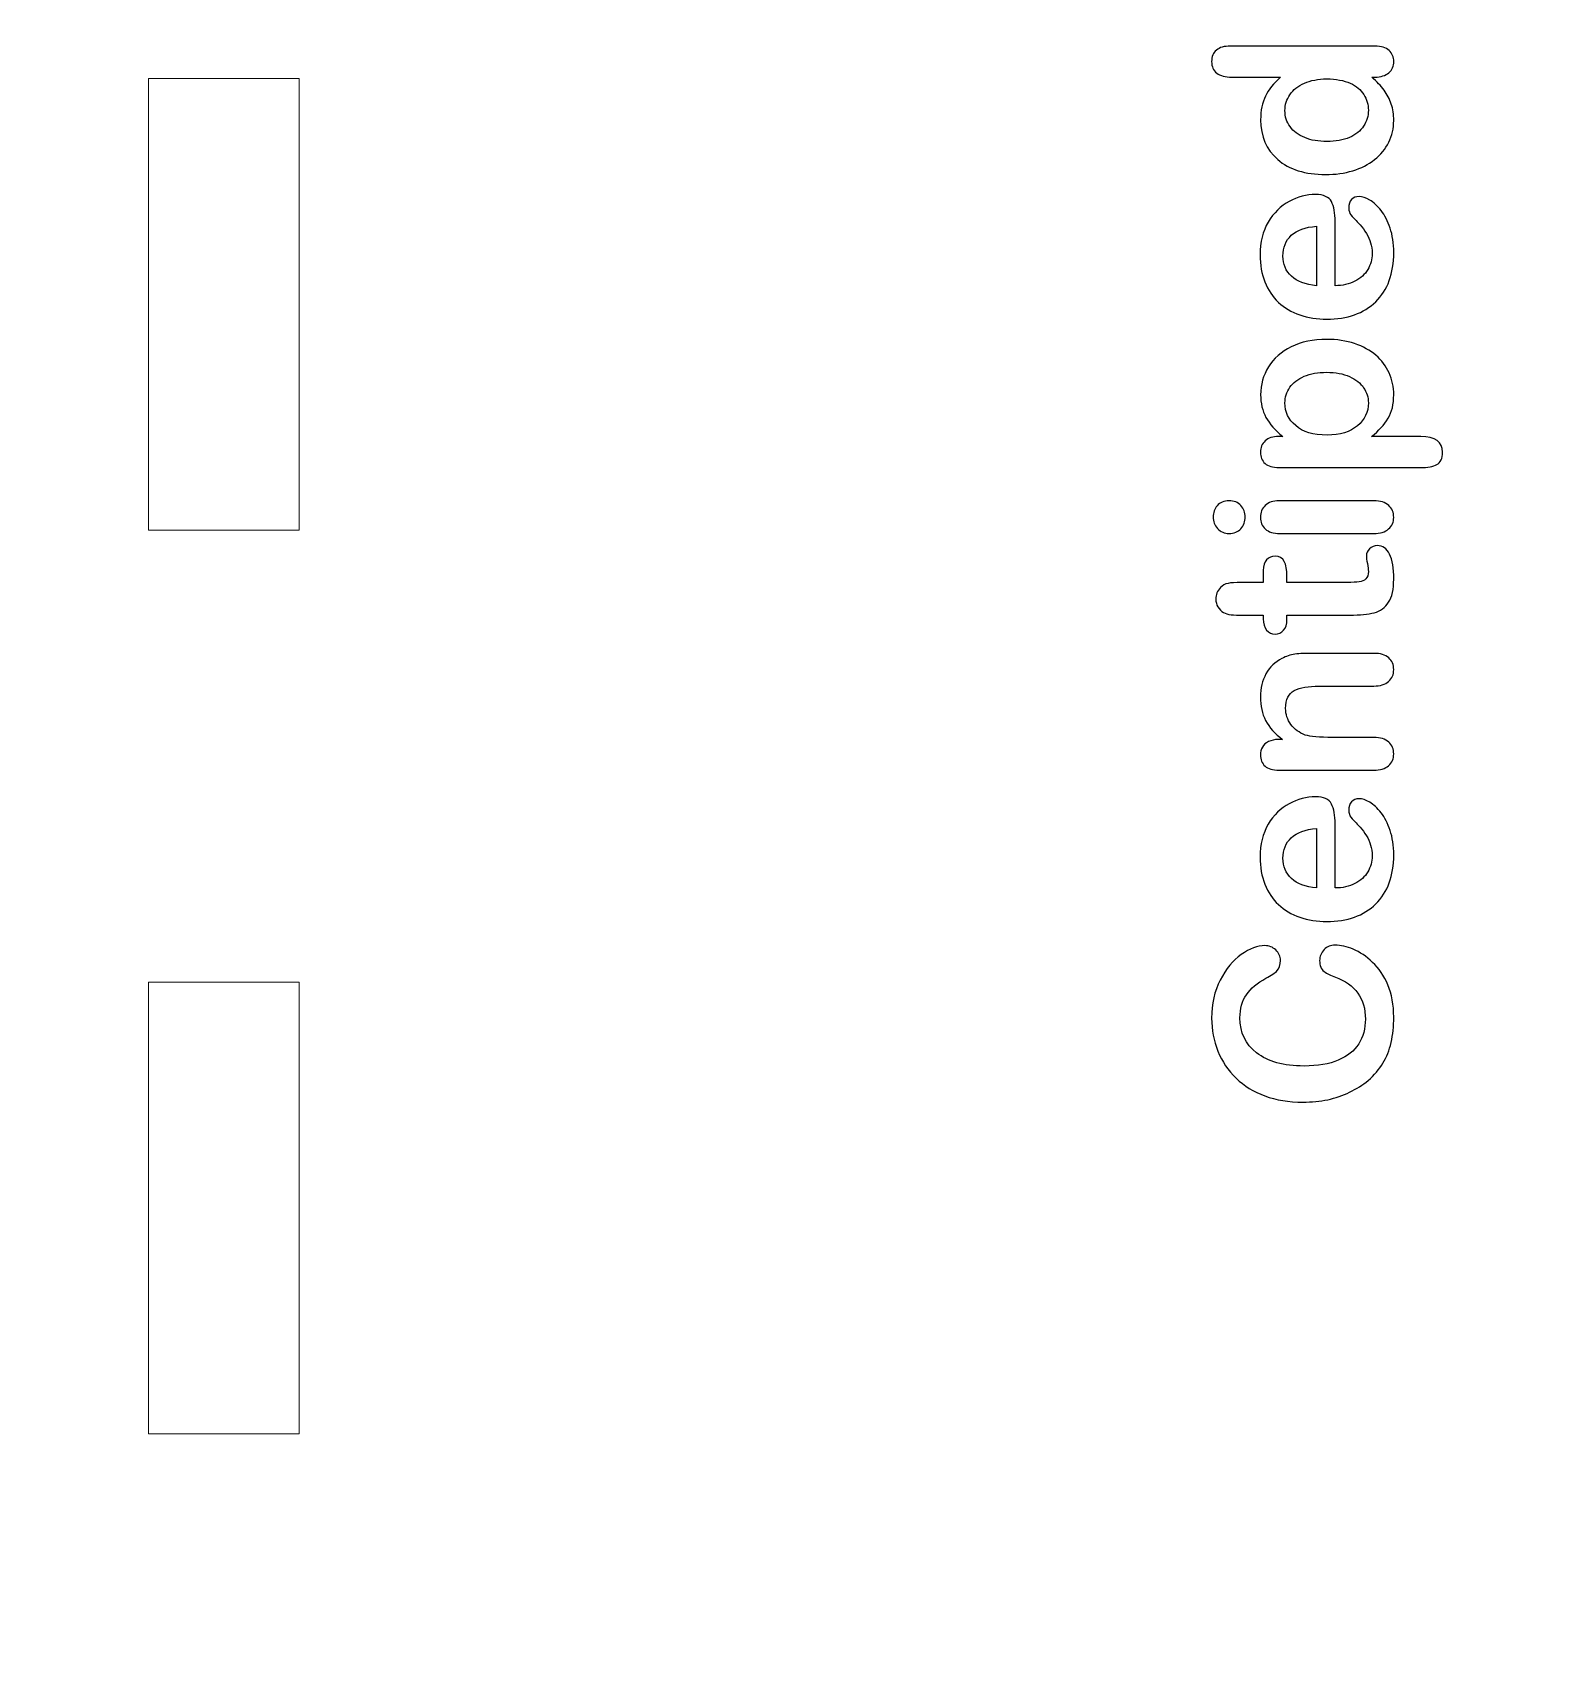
# Model space of a CAD drawing. Header units: inches. Extents: x -9.7 to 11.8, y -8.7 to 8.7.
# Drawn here: x -3.312 to -2.062, y 2.657 to 3.996 of the extents above; entities that cross this region are included whole.
import ezdxf

# ---------------------------------------------------------------- set-up
doc = ezdxf.new("R2010")
doc.units = ezdxf.units.IN
doc.header["$MEASUREMENT"] = 0
doc.layers.add('Base', color=7, linetype='Continuous')
doc.layers.add('Layer 1', color=7, linetype='Continuous')

msp = doc.modelspace()

# ---------------------------------------------------------------- linework, layer by layer
at = {"layer": 'Base', "color": 240, "lineweight": 9}
for points, knots in [([(0.4377, -0.6189), (0.4377, -0.6189), (0.4377, -3.1396), (0.4377, -3.1396), (0.4377, -3.1396), (0.4377, -3.1396), (-0.0273, -3.1396), (-0.0273, -3.1396), (-0.0273, -3.1396), (-0.0273, -3.1396), (-0.0273, -3.2646), (-0.0273, -3.2646), (-0.0273, -3.2646), (-0.0273, -3.2646), (-0.3973, -3.2646), (-0.3973, -3.2646), (-0.3973, -3.2646), (-0.3973, -3.2646), (-0.3973, -3.1396), (-0.3973, -3.1396), (-0.3973, -3.1396), (-0.3973, -3.1396), (-0.7673, -3.1396), (-0.7673, -3.1396), (-0.7673, -3.1396), (-0.7673, -3.1396), (-0.7673, -3.2646), (-0.7673, -3.2646), (-0.7673, -3.2646), (-0.7673, -3.2646), (-1.1373, -3.2646), (-1.1373, -3.2646), (-1.1373, -3.2646), (-1.1373, -3.2646), (-1.1373, -3.1396), (-1.1373, -3.1396), (-1.1373, -3.1396), (-1.1373, -3.1396), (-1.5073, -3.1396), (-1.5073, -3.1396), (-1.5073, -3.1396), (-1.5073, -3.1396), (-1.5073, -3.2646), (-1.5073, -3.2646), (-1.5073, -3.2646), (-1.5073, -3.2646), (-1.8773, -3.2646), (-1.8773, -3.2646), (-1.8773, -3.2646), (-1.8773, -3.2646), (-1.8773, -3.1396), (-1.8773, -3.1396), (-1.8773, -3.1396), (-1.8773, -3.1396), (-2.2473, -3.1396), (-2.2473, -3.1396), (-2.2473, -3.1396), (-2.2473, -3.1396), (-2.2473, -3.2646), (-2.2473, -3.2646), (-2.2473, -3.2646), (-2.2473, -3.2646), (-2.6173, -3.2646), (-2.6173, -3.2646), (-2.6173, -3.2646), (-2.6173, -3.2646), (-2.6173, -3.1396), (-2.6173, -3.1396), (-2.6173, -3.1396), (-2.6173, -3.1396), (-2.9873, -3.1396), (-2.9873, -3.1396), (-2.9873, -3.1396), (-2.9873, -3.1396), (-2.9873, -3.2646), (-2.9873, -3.2646), (-2.9873, -3.2646), (-2.9873, -3.2646), (-3.3573, -3.2646), (-3.3573, -3.2646), (-3.3573, -3.2646), (-3.3573, -3.2646), (-3.3573, -3.1396), (-3.3573, -3.1396), (-3.3573, -3.1396), (-3.3573, -3.1396), (-3.7273, -3.1396), (-3.7273, -3.1396), (-3.7273, -3.1396), (-3.7273, -3.1396), (-3.7273, -3.2646), (-3.7273, -3.2646), (-3.7273, -3.2646), (-3.7273, -3.2646), (-4.0973, -3.2646), (-4.0973, -3.2646), (-4.0973, -3.2646), (-4.0973, -3.2646), (-4.0973, -3.1396), (-4.0973, -3.1396), (-4.0973, -3.1396), (-4.0973, -3.1396), (-4.4373, -3.1396), (-4.4373, -3.1396), (-4.4373, -3.1396), (-4.4373, -3.1396), (-4.4373, -2.7016), (-4.4373, -2.7016), (-4.4373, -2.7016), (-4.4373, -2.7016), (-4.5623, -2.7016), (-4.5623, -2.7016), (-4.5623, -2.7016), (-4.5623, -2.7016), (-4.5623, -2.3316), (-4.5623, -2.3316), (-4.5623, -2.3316), (-4.5623, -2.3316), (-4.4373, -2.3316), (-4.4373, -2.3316), (-4.4373, -2.3316), (-4.4373, -2.3316), (-4.4373, -1.9616), (-4.4373, -1.9616), (-4.4373, -1.9616), (-4.4373, -1.9616), (-4.5623, -1.9616), (-4.5623, -1.9616), (-4.5623, -1.9616), (-4.5623, -1.9616), (-4.5623, -1.5916), (-4.5623, -1.5916), (-4.5623, -1.5916), (-4.5623, -1.5916), (-4.4373, -1.5916), (-4.4373, -1.5916), (-4.4373, -1.5916), (-4.4373, -1.5916), (-4.4373, -1.2216), (-4.4373, -1.2216), (-4.4373, -1.2216), (-4.4373, -1.2216), (-4.5623, -1.2216), (-4.5623, -1.2216), (-4.5623, -1.2216), (-4.5623, -1.2216), (-4.5623, -0.8516), (-4.5623, -0.8516), (-4.5623, -0.8516), (-4.5623, -0.8516), (-4.4373, -0.8516), (-4.4373, -0.8516), (-4.4373, -0.8516), (-4.4373, -0.8516), (-4.4373, -0.4816), (-4.4373, -0.4816), (-4.4373, -0.4816), (-4.4373, -0.4816), (-4.5623, -0.4816), (-4.5623, -0.4816), (-4.5623, -0.4816), (-4.5623, -0.4816), (-4.5623, -0.1116), (-4.5623, -0.1116), (-4.5623, -0.1116), (-4.5623, -0.1116), (-4.4373, -0.1116), (-4.4373, -0.1116), (-4.4373, -0.1116), (-4.4373, -0.1116), (-4.4373, 0.2584), (-4.4373, 0.2584), (-4.4373, 0.2584), (-4.4373, 0.2584), (-4.5623, 0.2584), (-4.5623, 0.2584), (-4.5623, 0.2584), (-4.5623, 0.2584), (-4.5623, 0.6284), (-4.5623, 0.6284), (-4.5623, 0.6284), (-4.5623, 0.6284), (-4.4373, 0.6284), (-4.4373, 0.6284), (-4.4373, 0.6284), (-4.4373, 0.6284), (-4.4373, 0.9984), (-4.4373, 0.9984), (-4.4373, 0.9984), (-4.4373, 0.9984), (-4.5623, 0.9984), (-4.5623, 0.9984), (-4.5623, 0.9984), (-4.5623, 0.9984), (-4.5623, 1.3684), (-4.5623, 1.3684), (-4.5623, 1.3684), (-4.5623, 1.3684), (-4.4373, 1.3684), (-4.4373, 1.3684), (-4.4373, 1.3684), (-4.4373, 1.3684), (-4.4373, 1.7384), (-4.4373, 1.7384), (-4.4373, 1.7384), (-4.4373, 1.7384), (-4.5623, 1.7384), (-4.5623, 1.7384), (-4.5623, 1.7384), (-4.5623, 1.7384), (-4.5623, 2.1084), (-4.5623, 2.1084), (-4.5623, 2.1084), (-4.5623, 2.1084), (-4.4373, 2.1084), (-4.4373, 2.1084), (-4.4373, 2.1084), (-4.4373, 2.1084), (-4.4373, 2.4784), (-4.4373, 2.4784), (-4.4373, 2.4784), (-4.4373, 2.4784), (-4.5623, 2.4784), (-4.5623, 2.4784), (-4.5623, 2.4784), (-4.5623, 2.4784), (-4.5623, 2.8484), (-4.5623, 2.8484), (-4.5623, 2.8484), (-4.5623, 2.8484), (-4.4373, 2.8484), (-4.4373, 2.8484), (-4.4373, 2.8484), (-4.4373, 2.8484), (-4.4373, 3.2184), (-4.4373, 3.2184), (-4.4373, 3.2184), (-4.4373, 3.2184), (-4.5623, 3.2184), (-4.5623, 3.2184), (-4.5623, 3.2184), (-4.5623, 3.2184), (-4.5623, 3.5884), (-4.5623, 3.5884), (-4.5623, 3.5884), (-4.5623, 3.5884), (-4.4373, 3.5884), (-4.4373, 3.5884), (-4.4373, 3.5884), (-4.4373, 3.5884), (-4.4373, 3.9584), (-4.4373, 3.9584), (-4.4373, 3.9584), (-4.4373, 3.9584), (-4.5623, 3.9584), (-4.5623, 3.9584), (-4.5623, 3.9584), (-4.5623, 3.9584), (-4.5623, 4.3284), (-4.5623, 4.3284), (-4.5623, 4.3284), (-4.5623, 4.3284), (-4.4373, 4.3284), (-4.4373, 4.3284), (-4.4373, 4.3284), (-4.4373, 4.3284), (-4.4373, 4.6984), (-4.4373, 4.6984), (-4.4373, 4.6984), (-4.4373, 4.6984), (-4.5623, 4.6984), (-4.5623, 4.6984), (-4.5623, 4.6984), (-4.5623, 4.6984), (-4.5623, 5.0684), (-4.5623, 5.0684), (-4.5623, 5.0684), (-4.5623, 5.0684), (-4.4373, 5.0684), (-4.4373, 5.0684), (-4.4373, 5.0684), (-4.4373, 5.0684), (-4.4373, 5.4384), (-4.4373, 5.4384), (-4.4373, 5.4384), (-4.4373, 5.4384), (-4.5623, 5.4384), (-4.5623, 5.4384), (-4.5623, 5.4384), (-4.5623, 5.4384), (-4.5623, 5.8084), (-4.5623, 5.8084), (-4.5623, 5.8084), (-4.5623, 5.8084), (-4.4373, 5.8084), (-4.4373, 5.8084), (-4.4373, 5.8084), (-4.4373, 5.8084), (-4.4373, 6.1784), (-4.4373, 6.1784), (-4.4373, 6.1784), (-4.4373, 6.1784), (-4.5623, 6.1784), (-4.5623, 6.1784), (-4.5623, 6.1784), (-4.5623, 6.1784), (-4.5623, 6.5484), (-4.5623, 6.5484), (-4.5623, 6.5484), (-4.5623, 6.5484), (-4.4373, 6.5484), (-4.4373, 6.5484), (-4.4373, 6.5484), (-4.4373, 6.5484), (-4.4373, 6.9854), (-4.4373, 6.9854), (-4.4373, 6.9854), (-4.4373, 6.9854), (-4.0973, 6.9854), (-4.0973, 6.9854), (-4.0973, 6.9854), (-4.0973, 6.9854), (-4.0973, 7.1104), (-4.0973, 7.1104), (-4.0973, 7.1104), (-4.0973, 7.1104), (-3.7273, 7.1104), (-3.7273, 7.1104), (-3.7273, 7.1104), (-3.7273, 7.1104), (-3.7273, 6.9854), (-3.7273, 6.9854), (-3.7273, 6.9854), (-3.7273, 6.9854), (-3.3573, 6.9854), (-3.3573, 6.9854), (-3.3573, 6.9854), (-3.3573, 6.9854), (-3.3573, 7.1104), (-3.3573, 7.1104), (-3.3573, 7.1104), (-3.3573, 7.1104), (-2.9873, 7.1104), (-2.9873, 7.1104), (-2.9873, 7.1104), (-2.9873, 7.1104), (-2.9873, 6.9854), (-2.9873, 6.9854), (-2.9873, 6.9854), (-2.9873, 6.9854), (-2.6173, 6.9854), (-2.6173, 6.9854), (-2.6173, 6.9854), (-2.6173, 6.9854), (-2.6173, 7.1104), (-2.6173, 7.1104), (-2.6173, 7.1104), (-2.6173, 7.1104), (-2.2473, 7.1104), (-2.2473, 7.1104), (-2.2473, 7.1104), (-2.2473, 7.1104), (-2.2473, 6.9854), (-2.2473, 6.9854), (-2.2473, 6.9854), (-2.2473, 6.9854), (-1.8773, 6.9854), (-1.8773, 6.9854), (-1.8773, 6.9854), (-1.8773, 6.9854), (-1.8773, 7.1104), (-1.8773, 7.1104), (-1.8773, 7.1104), (-1.8773, 7.1104), (-1.5073, 7.1104), (-1.5073, 7.1104), (-1.5073, 7.1104), (-1.5073, 7.1104), (-1.5073, 6.9854), (-1.5073, 6.9854), (-1.5073, 6.9854), (-1.5073, 6.9854), (-1.1373, 6.9854), (-1.1373, 6.9854), (-1.1373, 6.9854), (-1.1373, 6.9854), (-1.1373, 7.1104), (-1.1373, 7.1104), (-1.1373, 7.1104), (-1.1373, 7.1104), (-0.7673, 7.1104), (-0.7673, 7.1104), (-0.7673, 7.1104), (-0.7673, 7.1104), (-0.7673, 6.9854), (-0.7673, 6.9854), (-0.7673, 6.9854), (-0.7673, 6.9854), (-0.3973, 6.9854), (-0.3973, 6.9854), (-0.3973, 6.9854), (-0.3973, 6.9854), (-0.3973, 7.1104), (-0.3973, 7.1104), (-0.3973, 7.1104), (-0.3973, 7.1104), (-0.0273, 7.1104), (-0.0273, 7.1104), (-0.0273, 7.1104), (-0.0273, 7.1104), (-0.0273, 6.9854), (-0.0273, 6.9854), (-0.0273, 6.9854), (-0.0273, 6.9854), (0.4377, 6.9854), (0.4377, 6.9854), (0.4377, 6.9854), (0.4377, 6.8283), (0.4377, 6.6712), (0.4377, 6.5141)], [0, 0, 0, 0, 0.009434, 0.009434, 0.009434, 0.009434, 0.018868, 0.018868, 0.018868, 0.018868, 0.028302, 0.028302, 0.028302, 0.028302, 0.037736, 0.037736, 0.037736, 0.037736, 0.04717, 0.04717, 0.04717, 0.04717, 0.056604, 0.056604, 0.056604, 0.056604, 0.066038, 0.066038, 0.066038, 0.066038, 0.075472, 0.075472, 0.075472, 0.075472, 0.084906, 0.084906, 0.084906, 0.084906, 0.09434, 0.09434, 0.09434, 0.09434, 0.103774, 0.103774, 0.103774, 0.103774, 0.113208, 0.113208, 0.113208, 0.113208, 0.122642, 0.122642, 0.122642, 0.122642, 0.132075, 0.132075, 0.132075, 0.132075, 0.141509, 0.141509, 0.141509, 0.141509, 0.150943, 0.150943, 0.150943, 0.150943, 0.160377, 0.160377, 0.160377, 0.160377, 0.169811, 0.169811, 0.169811, 0.169811, 0.179245, 0.179245, 0.179245, 0.179245, 0.188679, 0.188679, 0.188679, 0.188679, 0.198113, 0.198113, 0.198113, 0.198113, 0.207547, 0.207547, 0.207547, 0.207547, 0.216981, 0.216981, 0.216981, 0.216981, 0.226415, 0.226415, 0.226415, 0.226415, 0.235849, 0.235849, 0.235849, 0.235849, 0.245283, 0.245283, 0.245283, 0.245283, 0.254717, 0.254717, 0.254717, 0.254717, 0.264151, 0.264151, 0.264151, 0.264151, 0.273585, 0.273585, 0.273585, 0.273585, 0.283019, 0.283019, 0.283019, 0.283019, 0.292453, 0.292453, 0.292453, 0.292453, 0.301887, 0.301887, 0.301887, 0.301887, 0.311321, 0.311321, 0.311321, 0.311321, 0.320755, 0.320755, 0.320755, 0.320755, 0.330189, 0.330189, 0.330189, 0.330189, 0.339623, 0.339623, 0.339623, 0.339623, 0.349057, 0.349057, 0.349057, 0.349057, 0.358491, 0.358491, 0.358491, 0.358491, 0.367925, 0.367925, 0.367925, 0.367925, 0.377358, 0.377358, 0.377358, 0.377358, 0.386792, 0.386792, 0.386792, 0.386792, 0.396226, 0.396226, 0.396226, 0.396226, 0.40566, 0.40566, 0.40566, 0.40566, 0.415094, 0.415094, 0.415094, 0.415094, 0.424528, 0.424528, 0.424528, 0.424528, 0.433962, 0.433962, 0.433962, 0.433962, 0.443396, 0.443396, 0.443396, 0.443396, 0.45283, 0.45283, 0.45283, 0.45283, 0.462264, 0.462264, 0.462264, 0.462264, 0.471698, 0.471698, 0.471698, 0.471698, 0.481132, 0.481132, 0.481132, 0.481132, 0.490566, 0.490566, 0.490566, 0.490566, 0.5, 0.5, 0.5, 0.5, 0.509434, 0.509434, 0.509434, 0.509434, 0.518868, 0.518868, 0.518868, 0.518868, 0.528302, 0.528302, 0.528302, 0.528302, 0.537736, 0.537736, 0.537736, 0.537736, 0.54717, 0.54717, 0.54717, 0.54717, 0.556604, 0.556604, 0.556604, 0.556604, 0.566038, 0.566038, 0.566038, 0.566038, 0.575472, 0.575472, 0.575472, 0.575472, 0.584906, 0.584906, 0.584906, 0.584906, 0.59434, 0.59434, 0.59434, 0.59434, 0.603774, 0.603774, 0.603774, 0.603774, 0.613208, 0.613208, 0.613208, 0.613208, 0.622642, 0.622642, 0.622642, 0.622642, 0.632075, 0.632075, 0.632075, 0.632075, 0.641509, 0.641509, 0.641509, 0.641509, 0.650943, 0.650943, 0.650943, 0.650943, 0.660377, 0.660377, 0.660377, 0.660377, 0.669811, 0.669811, 0.669811, 0.669811, 0.679245, 0.679245, 0.679245, 0.679245, 0.688679, 0.688679, 0.688679, 0.688679, 0.698113, 0.698113, 0.698113, 0.698113, 0.707547, 0.707547, 0.707547, 0.707547, 0.716981, 0.716981, 0.716981, 0.716981, 0.726415, 0.726415, 0.726415, 0.726415, 0.735849, 0.735849, 0.735849, 0.735849, 0.745283, 0.745283, 0.745283, 0.745283, 0.754717, 0.754717, 0.754717, 0.754717, 0.764151, 0.764151, 0.764151, 0.764151, 0.773585, 0.773585, 0.773585, 0.773585, 0.783019, 0.783019, 0.783019, 0.783019, 0.792453, 0.792453, 0.792453, 0.792453, 0.801887, 0.801887, 0.801887, 0.801887, 0.811321, 0.811321, 0.811321, 0.811321, 0.820755, 0.820755, 0.820755, 0.820755, 0.830189, 0.830189, 0.830189, 0.830189, 0.839623, 0.839623, 0.839623, 0.839623, 0.849057, 0.849057, 0.849057, 0.849057, 0.858491, 0.858491, 0.858491, 0.858491, 0.867925, 0.867925, 0.867925, 0.867925, 0.877358, 0.877358, 0.877358, 0.877358, 0.886792, 0.886792, 0.886792, 0.886792, 0.896226, 0.896226, 0.896226, 0.896226, 0.90566, 0.90566, 0.90566, 0.90566, 0.915094, 0.915094, 0.915094, 0.915094, 0.924528, 0.924528, 0.924528, 0.924528, 0.933962, 0.933962, 0.933962, 0.933962, 0.943396, 0.943396, 0.943396, 0.943396, 0.95283, 0.95283, 0.95283, 0.95283, 0.962264, 0.962264, 0.962264, 0.962264, 0.971698, 0.971698, 0.971698, 0.971698, 0.981132, 0.981132, 0.981132, 0.981132, 1, 1, 1, 1]), ([(-3.2176, 3.9584), (-3.2176, 3.9584), (-3.0941, 3.9584), (-3.0941, 3.9584), (-3.0941, 3.9584), (-3.0941, 3.9584), (-3.0941, 3.5884), (-3.0941, 3.5884), (-3.0941, 3.5884), (-3.0941, 3.5884), (-3.2175, 3.5884), (-3.2175, 3.5884), (-3.2175, 3.5884), (-3.2175, 3.5884), (-3.2176, 3.9584), (-3.2176, 3.9584)], [0, 0, 0, 0, 0.2, 0.2, 0.2, 0.2, 0.4, 0.4, 0.4, 0.4, 0.6, 0.6, 0.6, 0.6, 1, 1, 1, 1]), ([(-3.2175, 3.2184), (-3.2175, 3.2184), (-3.0941, 3.2184), (-3.0941, 3.2184), (-3.0941, 3.2184), (-3.0941, 3.2184), (-3.0941, 2.8484), (-3.0941, 2.8484), (-3.0941, 2.8484), (-3.0941, 2.8484), (-3.2174, 2.8484), (-3.2174, 2.8484), (-3.2174, 2.8484), (-3.2174, 2.8484), (-3.2175, 3.2184), (-3.2175, 3.2184)], [0, 0, 0, 0, 0.2, 0.2, 0.2, 0.2, 0.4, 0.4, 0.4, 0.4, 0.6, 0.6, 0.6, 0.6, 1, 1, 1, 1])]:
    msp.add_open_spline(points, degree=3, knots=knots, dxfattribs=at)
at = {"layer": 'Layer 1', "color": 250}
for points, knots in [([(-2.2133, 3.9596), (-2.2133, 3.9596), (-2.2159, 3.9596), (-2.2159, 3.9596), (-2.2159, 3.9596), (-2.2118, 3.956), (-2.2084, 3.9524), (-2.2058, 3.9489), (-2.2058, 3.9489), (-2.2032, 3.9454), (-2.2013, 3.9416), (-2.1999, 3.9375), (-2.1999, 3.9375), (-2.1986, 3.9334), (-2.1979, 3.9289), (-2.1979, 3.9241), (-2.1979, 3.9241), (-2.1979, 3.9177), (-2.1993, 3.9117), (-2.202, 3.9062), (-2.202, 3.9062), (-2.2047, 3.9008), (-2.2086, 3.896), (-2.2137, 3.892), (-2.2137, 3.892), (-2.2187, 3.888), (-2.2246, 3.885), (-2.2315, 3.8829), (-2.2315, 3.8829), (-2.2383, 3.8808), (-2.2457, 3.8798), (-2.2536, 3.8798), (-2.2536, 3.8798), (-2.2704, 3.8798), (-2.2835, 3.8839), (-2.2929, 3.8921), (-2.2929, 3.8921), (-2.3022, 3.9003), (-2.3069, 3.9111), (-2.3069, 3.9245), (-2.3069, 3.9245), (-2.3069, 3.9322), (-2.3056, 3.9387), (-2.3029, 3.9441), (-2.3029, 3.9441), (-2.3003, 3.9494), (-2.2962, 3.9546), (-2.2906, 3.9596), (-2.2906, 3.9596), (-2.2906, 3.9596), (-2.3303, 3.9596), (-2.3303, 3.9596), (-2.3303, 3.9596), (-2.3358, 3.9596), (-2.34, 3.9607), (-2.3428, 3.9629), (-2.3428, 3.9629), (-2.3456, 3.9651), (-2.347, 3.9682), (-2.347, 3.9723), (-2.347, 3.9723), (-2.347, 3.9764), (-2.3457, 3.9795), (-2.3431, 3.9817), (-2.3431, 3.9817), (-2.3405, 3.9839), (-2.3367, 3.985), (-2.3317, 3.985), (-2.3317, 3.985), (-2.3317, 3.985), (-2.2133, 3.985), (-2.2133, 3.985), (-2.2133, 3.985), (-2.2081, 3.985), (-2.2043, 3.9838), (-2.2017, 3.9815), (-2.2017, 3.9815), (-2.1992, 3.9791), (-2.1979, 3.976), (-2.1979, 3.9723), (-2.1979, 3.9723), (-2.1979, 3.9686), (-2.1992, 3.9656), (-2.2019, 3.9632), (-2.2019, 3.9632), (-2.2046, 3.9608), (-2.2083, 3.9596), (-2.2133, 3.9596)], [0, 0, 0, 0, 0.043478, 0.043478, 0.043478, 0.043478, 0.086957, 0.086957, 0.086957, 0.086957, 0.130435, 0.130435, 0.130435, 0.130435, 0.173913, 0.173913, 0.173913, 0.173913, 0.217391, 0.217391, 0.217391, 0.217391, 0.26087, 0.26087, 0.26087, 0.26087, 0.304348, 0.304348, 0.304348, 0.304348, 0.347826, 0.347826, 0.347826, 0.347826, 0.391304, 0.391304, 0.391304, 0.391304, 0.434783, 0.434783, 0.434783, 0.434783, 0.478261, 0.478261, 0.478261, 0.478261, 0.521739, 0.521739, 0.521739, 0.521739, 0.565217, 0.565217, 0.565217, 0.565217, 0.608696, 0.608696, 0.608696, 0.608696, 0.652174, 0.652174, 0.652174, 0.652174, 0.695652, 0.695652, 0.695652, 0.695652, 0.73913, 0.73913, 0.73913, 0.73913, 0.782609, 0.782609, 0.782609, 0.782609, 0.826087, 0.826087, 0.826087, 0.826087, 0.869565, 0.869565, 0.869565, 0.869565, 0.913043, 0.913043, 0.913043, 0.913043, 1, 1, 1, 1]), ([(-2.2527, 3.9068), (-2.2454, 3.9068), (-2.2392, 3.9079), (-2.2341, 3.9102), (-2.2341, 3.9102), (-2.229, 3.9124), (-2.2251, 3.9155), (-2.2226, 3.9195), (-2.2226, 3.9195), (-2.22, 3.9234), (-2.2187, 3.9277), (-2.2187, 3.9324), (-2.2187, 3.9324), (-2.2187, 3.9371), (-2.2199, 3.9414), (-2.2224, 3.9453), (-2.2224, 3.9453), (-2.2248, 3.9492), (-2.2286, 3.9523), (-2.2336, 3.9546), (-2.2336, 3.9546), (-2.2387, 3.9569), (-2.2451, 3.9581), (-2.2527, 3.9581), (-2.2527, 3.9581), (-2.2598, 3.9581), (-2.2659, 3.9569), (-2.2711, 3.9546), (-2.2711, 3.9546), (-2.2763, 3.9523), (-2.2802, 3.9492), (-2.2829, 3.9452), (-2.2829, 3.9452), (-2.2856, 3.9412), (-2.287, 3.9369), (-2.287, 3.9322), (-2.287, 3.9322), (-2.287, 3.9273), (-2.2856, 3.9229), (-2.2828, 3.919), (-2.2828, 3.919), (-2.28, 3.9151), (-2.276, 3.9121), (-2.2708, 3.91), (-2.2708, 3.91), (-2.2656, 3.9079), (-2.2595, 3.9068), (-2.2527, 3.9068)], [0, 0, 0, 0, 0.076923, 0.076923, 0.076923, 0.076923, 0.153846, 0.153846, 0.153846, 0.153846, 0.230769, 0.230769, 0.230769, 0.230769, 0.307692, 0.307692, 0.307692, 0.307692, 0.384615, 0.384615, 0.384615, 0.384615, 0.461538, 0.461538, 0.461538, 0.461538, 0.538462, 0.538462, 0.538462, 0.538462, 0.615385, 0.615385, 0.615385, 0.615385, 0.692308, 0.692308, 0.692308, 0.692308, 0.769231, 0.769231, 0.769231, 0.769231, 0.846154, 0.846154, 0.846154, 0.846154, 1, 1, 1, 1]), ([(-2.2459, 3.8412), (-2.2459, 3.8412), (-2.2459, 3.7887), (-2.2459, 3.7887), (-2.2459, 3.7887), (-2.2398, 3.7888), (-2.2344, 3.79), (-2.2297, 3.7924), (-2.2297, 3.7924), (-2.225, 3.7948), (-2.2215, 3.798), (-2.2192, 3.8019), (-2.2192, 3.8019), (-2.2168, 3.8059), (-2.2156, 3.8103), (-2.2156, 3.8151), (-2.2156, 3.8151), (-2.2156, 3.8183), (-2.216, 3.8212), (-2.2168, 3.8239), (-2.2168, 3.8239), (-2.2175, 3.8265), (-2.2187, 3.8291), (-2.2203, 3.8316), (-2.2203, 3.8316), (-2.2219, 3.8341), (-2.2236, 3.8364), (-2.2255, 3.8385), (-2.2255, 3.8385), (-2.2273, 3.8406), (-2.2298, 3.8433), (-2.233, 3.8467), (-2.233, 3.8467), (-2.2341, 3.848), (-2.2347, 3.85), (-2.2347, 3.8525), (-2.2347, 3.8525), (-2.2347, 3.8553), (-2.234, 3.8575), (-2.2325, 3.8593), (-2.2325, 3.8593), (-2.231, 3.8609), (-2.2288, 3.8618), (-2.2261, 3.8618), (-2.2261, 3.8618), (-2.2237, 3.8618), (-2.2208, 3.8608), (-2.2176, 3.8589), (-2.2176, 3.8589), (-2.2144, 3.857), (-2.2112, 3.8542), (-2.2083, 3.8503), (-2.2083, 3.8503), (-2.2053, 3.8465), (-2.2028, 3.8417), (-2.2009, 3.8359), (-2.2009, 3.8359), (-2.1989, 3.8301), (-2.1979, 3.8234), (-2.1979, 3.8159), (-2.1979, 3.8159), (-2.1979, 3.7986), (-2.2028, 3.7852), (-2.2126, 3.7756), (-2.2126, 3.7756), (-2.2225, 3.7661), (-2.2359, 3.7613), (-2.2527, 3.7613), (-2.2527, 3.7613), (-2.2606, 3.7613), (-2.268, 3.7625), (-2.2748, 3.7648), (-2.2748, 3.7648), (-2.2816, 3.7672), (-2.2874, 3.7706), (-2.2923, 3.7751), (-2.2923, 3.7751), (-2.2971, 3.7797), (-2.3008, 3.7852), (-2.3034, 3.7918), (-2.3034, 3.7918), (-2.306, 3.7985), (-2.3073, 3.8058), (-2.3073, 3.8139), (-2.3073, 3.8139), (-2.3073, 3.8244), (-2.3051, 3.8334), (-2.3007, 3.8409), (-2.3007, 3.8409), (-2.2962, 3.8484), (-2.2905, 3.854), (-2.2835, 3.8578), (-2.2835, 3.8578), (-2.2765, 3.8615), (-2.2693, 3.8634), (-2.262, 3.8634), (-2.262, 3.8634), (-2.2553, 3.8634), (-2.2509, 3.8614), (-2.2489, 3.8576), (-2.2489, 3.8576), (-2.2469, 3.8537), (-2.2459, 3.8483), (-2.2459, 3.8412)], [0, 0, 0, 0, 0.037037, 0.037037, 0.037037, 0.037037, 0.074074, 0.074074, 0.074074, 0.074074, 0.111111, 0.111111, 0.111111, 0.111111, 0.148148, 0.148148, 0.148148, 0.148148, 0.185185, 0.185185, 0.185185, 0.185185, 0.222222, 0.222222, 0.222222, 0.222222, 0.259259, 0.259259, 0.259259, 0.259259, 0.296296, 0.296296, 0.296296, 0.296296, 0.333333, 0.333333, 0.333333, 0.333333, 0.37037, 0.37037, 0.37037, 0.37037, 0.407407, 0.407407, 0.407407, 0.407407, 0.444444, 0.444444, 0.444444, 0.444444, 0.481481, 0.481481, 0.481481, 0.481481, 0.518519, 0.518519, 0.518519, 0.518519, 0.555556, 0.555556, 0.555556, 0.555556, 0.592593, 0.592593, 0.592593, 0.592593, 0.62963, 0.62963, 0.62963, 0.62963, 0.666667, 0.666667, 0.666667, 0.666667, 0.703704, 0.703704, 0.703704, 0.703704, 0.740741, 0.740741, 0.740741, 0.740741, 0.777778, 0.777778, 0.777778, 0.777778, 0.814815, 0.814815, 0.814815, 0.814815, 0.851852, 0.851852, 0.851852, 0.851852, 0.888889, 0.888889, 0.888889, 0.888889, 0.925926, 0.925926, 0.925926, 0.925926, 1, 1, 1, 1]), ([(-2.2612, 3.7887), (-2.2612, 3.7887), (-2.2612, 3.8374), (-2.2612, 3.8374), (-2.2612, 3.8374), (-2.2703, 3.8367), (-2.2772, 3.8343), (-2.2818, 3.83), (-2.2818, 3.83), (-2.2863, 3.8257), (-2.2886, 3.82), (-2.2886, 3.813), (-2.2886, 3.813), (-2.2886, 3.8063), (-2.2863, 3.8008), (-2.2817, 3.7965), (-2.2817, 3.7965), (-2.277, 3.7922), (-2.2702, 3.7896), (-2.2612, 3.7887)], [0, 0, 0, 0, 0.166667, 0.166667, 0.166667, 0.166667, 0.333333, 0.333333, 0.333333, 0.333333, 0.5, 0.5, 0.5, 0.5, 0.666667, 0.666667, 0.666667, 0.666667, 1, 1, 1, 1]), ([(-2.292, 3.6652), (-2.292, 3.6652), (-2.2888, 3.6652), (-2.2888, 3.6652), (-2.2888, 3.6652), (-2.295, 3.6702), (-2.2996, 3.6755), (-2.3025, 3.6809), (-2.3025, 3.6809), (-2.3054, 3.6864), (-2.3069, 3.6925), (-2.3069, 3.6994), (-2.3069, 3.6994), (-2.3069, 3.7077), (-2.3048, 3.7153), (-2.3005, 3.7222), (-2.3005, 3.7222), (-2.2963, 3.7292), (-2.29, 3.7347), (-2.2818, 3.7387), (-2.2818, 3.7387), (-2.2736, 3.7427), (-2.2639, 3.7448), (-2.2527, 3.7448), (-2.2527, 3.7448), (-2.2445, 3.7448), (-2.2369, 3.7436), (-2.2299, 3.7413), (-2.2299, 3.7413), (-2.223, 3.739), (-2.2172, 3.7357), (-2.2125, 3.7317), (-2.2125, 3.7317), (-2.2078, 3.7276), (-2.2042, 3.7228), (-2.2017, 3.7173), (-2.2017, 3.7173), (-2.1992, 3.7117), (-2.1979, 3.7058), (-2.1979, 3.6994), (-2.1979, 3.6994), (-2.1979, 3.6917), (-2.1994, 3.6853), (-2.2025, 3.6801), (-2.2025, 3.6801), (-2.2056, 3.6749), (-2.2101, 3.6699), (-2.2161, 3.6652), (-2.2161, 3.6652), (-2.2161, 3.6652), (-2.1757, 3.6652), (-2.1757, 3.6652), (-2.1757, 3.6652), (-2.1639, 3.6652), (-2.158, 3.6609), (-2.158, 3.6523), (-2.158, 3.6523), (-2.158, 3.6472), (-2.1595, 3.6439), (-2.1626, 3.6422), (-2.1626, 3.6422), (-2.1656, 3.6406), (-2.1701, 3.6398), (-2.1759, 3.6398), (-2.1759, 3.6398), (-2.1759, 3.6398), (-2.2919, 3.6398), (-2.2919, 3.6398), (-2.2919, 3.6398), (-2.297, 3.6398), (-2.3008, 3.6409), (-2.3033, 3.6431), (-2.3033, 3.6431), (-2.3058, 3.6454), (-2.3071, 3.6484), (-2.3071, 3.6523), (-2.3071, 3.6523), (-2.3071, 3.6561), (-2.3058, 3.6592), (-2.3032, 3.6616), (-2.3032, 3.6616), (-2.3006, 3.664), (-2.2969, 3.6652), (-2.292, 3.6652)], [0, 0, 0, 0, 0.045455, 0.045455, 0.045455, 0.045455, 0.090909, 0.090909, 0.090909, 0.090909, 0.136364, 0.136364, 0.136364, 0.136364, 0.181818, 0.181818, 0.181818, 0.181818, 0.227273, 0.227273, 0.227273, 0.227273, 0.272727, 0.272727, 0.272727, 0.272727, 0.318182, 0.318182, 0.318182, 0.318182, 0.363636, 0.363636, 0.363636, 0.363636, 0.409091, 0.409091, 0.409091, 0.409091, 0.454545, 0.454545, 0.454545, 0.454545, 0.5, 0.5, 0.5, 0.5, 0.545455, 0.545455, 0.545455, 0.545455, 0.590909, 0.590909, 0.590909, 0.590909, 0.636364, 0.636364, 0.636364, 0.636364, 0.681818, 0.681818, 0.681818, 0.681818, 0.727273, 0.727273, 0.727273, 0.727273, 0.772727, 0.772727, 0.772727, 0.772727, 0.818182, 0.818182, 0.818182, 0.818182, 0.863636, 0.863636, 0.863636, 0.863636, 0.909091, 0.909091, 0.909091, 0.909091, 1, 1, 1, 1]), ([(-2.2529, 3.7178), (-2.26, 3.7178), (-2.2661, 3.7167), (-2.2712, 3.7145), (-2.2712, 3.7145), (-2.2763, 3.7124), (-2.2802, 3.7094), (-2.2829, 3.7055), (-2.2829, 3.7055), (-2.2856, 3.7017), (-2.287, 3.6974), (-2.287, 3.6928), (-2.287, 3.6928), (-2.287, 3.6854), (-2.2841, 3.6791), (-2.2782, 3.6741), (-2.2782, 3.6741), (-2.2724, 3.669), (-2.2638, 3.6664), (-2.2525, 3.6664), (-2.2525, 3.6664), (-2.2418, 3.6664), (-2.2335, 3.669), (-2.2276, 3.674), (-2.2276, 3.674), (-2.2216, 3.6791), (-2.2187, 3.6853), (-2.2187, 3.6928), (-2.2187, 3.6928), (-2.2187, 3.6972), (-2.22, 3.7014), (-2.2226, 3.7052), (-2.2226, 3.7052), (-2.2251, 3.709), (-2.229, 3.712), (-2.2342, 3.7143), (-2.2342, 3.7143), (-2.2393, 3.7166), (-2.2456, 3.7178), (-2.2529, 3.7178)], [0, 0, 0, 0, 0.090909, 0.090909, 0.090909, 0.090909, 0.181818, 0.181818, 0.181818, 0.181818, 0.272727, 0.272727, 0.272727, 0.272727, 0.363636, 0.363636, 0.363636, 0.363636, 0.454545, 0.454545, 0.454545, 0.454545, 0.545455, 0.545455, 0.545455, 0.545455, 0.636364, 0.636364, 0.636364, 0.636364, 0.727273, 0.727273, 0.727273, 0.727273, 0.818182, 0.818182, 0.818182, 0.818182, 1, 1, 1, 1]), ([(-2.3196, 3.5993), (-2.3196, 3.5956), (-2.3208, 3.5924), (-2.323, 3.5897), (-2.323, 3.5897), (-2.3253, 3.5871), (-2.3286, 3.5858), (-2.3328, 3.5858), (-2.3328, 3.5858), (-2.3365, 3.5858), (-2.3397, 3.5871), (-2.3421, 3.5898), (-2.3421, 3.5898), (-2.3446, 3.5926), (-2.3458, 3.5957), (-2.3458, 3.5993), (-2.3458, 3.5993), (-2.3458, 3.6028), (-2.3447, 3.6059), (-2.3425, 3.6085), (-2.3425, 3.6085), (-2.3402, 3.6112), (-2.337, 3.6126), (-2.3328, 3.6126), (-2.3328, 3.6126), (-2.3286, 3.6126), (-2.3254, 3.6113), (-2.3231, 3.6086), (-2.3231, 3.6086), (-2.3208, 3.606), (-2.3196, 3.6029), (-2.3196, 3.5993)], [0, 0, 0, 0, 0.111111, 0.111111, 0.111111, 0.111111, 0.222222, 0.222222, 0.222222, 0.222222, 0.333333, 0.333333, 0.333333, 0.333333, 0.444444, 0.444444, 0.444444, 0.444444, 0.555556, 0.555556, 0.555556, 0.555556, 0.666667, 0.666667, 0.666667, 0.666667, 0.777778, 0.777778, 0.777778, 0.777778, 1, 1, 1, 1]), ([(-2.2919, 3.6126), (-2.2919, 3.6126), (-2.2142, 3.6126), (-2.2142, 3.6126), (-2.2142, 3.6126), (-2.2089, 3.6126), (-2.2048, 3.6113), (-2.202, 3.6087), (-2.202, 3.6087), (-2.1993, 3.6062), (-2.1979, 3.603), (-2.1979, 3.599), (-2.1979, 3.599), (-2.1979, 3.5951), (-2.1993, 3.5919), (-2.2021, 3.5895), (-2.2021, 3.5895), (-2.205, 3.587), (-2.209, 3.5858), (-2.2142, 3.5858), (-2.2142, 3.5858), (-2.2142, 3.5858), (-2.2911, 3.5858), (-2.2911, 3.5858), (-2.2911, 3.5858), (-2.2964, 3.5858), (-2.3004, 3.587), (-2.3031, 3.5895), (-2.3031, 3.5895), (-2.3058, 3.5919), (-2.3071, 3.5951), (-2.3071, 3.599), (-2.3071, 3.599), (-2.3071, 3.603), (-2.3058, 3.6062), (-2.3031, 3.6087), (-2.3031, 3.6087), (-2.3004, 3.6113), (-2.2966, 3.6126), (-2.2919, 3.6126)], [0, 0, 0, 0, 0.090909, 0.090909, 0.090909, 0.090909, 0.181818, 0.181818, 0.181818, 0.181818, 0.272727, 0.272727, 0.272727, 0.272727, 0.363636, 0.363636, 0.363636, 0.363636, 0.454545, 0.454545, 0.454545, 0.454545, 0.545455, 0.545455, 0.545455, 0.545455, 0.636364, 0.636364, 0.636364, 0.636364, 0.727273, 0.727273, 0.727273, 0.727273, 0.818182, 0.818182, 0.818182, 0.818182, 1, 1, 1, 1]), ([(-2.3047, 3.5159), (-2.3047, 3.5159), (-2.3047, 3.5189), (-2.3047, 3.5189), (-2.3047, 3.5189), (-2.3047, 3.5189), (-2.3209, 3.5189), (-2.3209, 3.5189), (-2.3209, 3.5189), (-2.3252, 3.5189), (-2.3286, 3.519), (-2.331, 3.5192), (-2.331, 3.5192), (-2.3335, 3.5194), (-2.3356, 3.5201), (-2.3374, 3.5211), (-2.3374, 3.5211), (-2.3392, 3.5222), (-2.3407, 3.5237), (-2.3419, 3.5257), (-2.3419, 3.5257), (-2.343, 3.5276), (-2.3436, 3.5298), (-2.3436, 3.5322), (-2.3436, 3.5322), (-2.3436, 3.5356), (-2.3423, 3.5387), (-2.3398, 3.5414), (-2.3398, 3.5414), (-2.3381, 3.5433), (-2.336, 3.5444), (-2.3335, 3.5449), (-2.3335, 3.5449), (-2.331, 3.5454), (-2.3275, 3.5457), (-2.323, 3.5457), (-2.323, 3.5457), (-2.323, 3.5457), (-2.3047, 3.5457), (-2.3047, 3.5457), (-2.3047, 3.5457), (-2.3047, 3.5457), (-2.3047, 3.5555), (-2.3047, 3.5555), (-2.3047, 3.5555), (-2.3047, 3.5593), (-2.3038, 3.5622), (-2.302, 3.5642), (-2.302, 3.5642), (-2.3002, 3.5662), (-2.2979, 3.5672), (-2.2951, 3.5672), (-2.2951, 3.5672), (-2.2915, 3.5672), (-2.289, 3.5658), (-2.2875, 3.5629), (-2.2875, 3.5629), (-2.2861, 3.5601), (-2.2854, 3.556), (-2.2854, 3.5507), (-2.2854, 3.5507), (-2.2854, 3.5507), (-2.2854, 3.5457), (-2.2854, 3.5457), (-2.2854, 3.5457), (-2.2854, 3.5457), (-2.236, 3.5457), (-2.236, 3.5457), (-2.236, 3.5457), (-2.2318, 3.5457), (-2.2285, 3.5458), (-2.2263, 3.5461), (-2.2263, 3.5461), (-2.224, 3.5464), (-2.2222, 3.5472), (-2.2208, 3.5485), (-2.2208, 3.5485), (-2.2194, 3.5498), (-2.2187, 3.5519), (-2.2187, 3.5547), (-2.2187, 3.5547), (-2.2187, 3.5563), (-2.2189, 3.5584), (-2.2195, 3.5611), (-2.2195, 3.5611), (-2.22, 3.5638), (-2.2203, 3.5659), (-2.2203, 3.5674), (-2.2203, 3.5674), (-2.2203, 3.5696), (-2.2195, 3.5715), (-2.2177, 3.5733), (-2.2177, 3.5733), (-2.216, 3.575), (-2.2138, 3.5759), (-2.2113, 3.5759), (-2.2113, 3.5759), (-2.2069, 3.5759), (-2.2036, 3.5735), (-2.2014, 3.5688), (-2.2014, 3.5688), (-2.199, 3.5641), (-2.1979, 3.5573), (-2.1979, 3.5484), (-2.1979, 3.5484), (-2.1979, 3.54), (-2.1993, 3.5337), (-2.2021, 3.5294), (-2.2021, 3.5294), (-2.205, 3.525), (-2.2089, 3.5222), (-2.2139, 3.5209), (-2.2139, 3.5209), (-2.2188, 3.5195), (-2.2255, 3.5189), (-2.2338, 3.5189), (-2.2338, 3.5189), (-2.2338, 3.5189), (-2.2854, 3.5189), (-2.2854, 3.5189), (-2.2854, 3.5189), (-2.2854, 3.5189), (-2.2854, 3.5153), (-2.2854, 3.5153), (-2.2854, 3.5153), (-2.2854, 3.5114), (-2.2863, 3.5085), (-2.2881, 3.5065), (-2.2881, 3.5065), (-2.2899, 3.5044), (-2.2923, 3.5034), (-2.2951, 3.5034), (-2.2951, 3.5034), (-2.2979, 3.5034), (-2.3002, 3.5045), (-2.302, 3.5066), (-2.302, 3.5066), (-2.3038, 3.5088), (-2.3047, 3.5119), (-2.3047, 3.5159)], [0, 0, 0, 0, 0.027778, 0.027778, 0.027778, 0.027778, 0.055556, 0.055556, 0.055556, 0.055556, 0.083333, 0.083333, 0.083333, 0.083333, 0.111111, 0.111111, 0.111111, 0.111111, 0.138889, 0.138889, 0.138889, 0.138889, 0.166667, 0.166667, 0.166667, 0.166667, 0.194444, 0.194444, 0.194444, 0.194444, 0.222222, 0.222222, 0.222222, 0.222222, 0.25, 0.25, 0.25, 0.25, 0.277778, 0.277778, 0.277778, 0.277778, 0.305556, 0.305556, 0.305556, 0.305556, 0.333333, 0.333333, 0.333333, 0.333333, 0.361111, 0.361111, 0.361111, 0.361111, 0.388889, 0.388889, 0.388889, 0.388889, 0.416667, 0.416667, 0.416667, 0.416667, 0.444444, 0.444444, 0.444444, 0.444444, 0.472222, 0.472222, 0.472222, 0.472222, 0.5, 0.5, 0.5, 0.5, 0.527778, 0.527778, 0.527778, 0.527778, 0.555556, 0.555556, 0.555556, 0.555556, 0.583333, 0.583333, 0.583333, 0.583333, 0.611111, 0.611111, 0.611111, 0.611111, 0.638889, 0.638889, 0.638889, 0.638889, 0.666667, 0.666667, 0.666667, 0.666667, 0.694444, 0.694444, 0.694444, 0.694444, 0.722222, 0.722222, 0.722222, 0.722222, 0.75, 0.75, 0.75, 0.75, 0.777778, 0.777778, 0.777778, 0.777778, 0.805556, 0.805556, 0.805556, 0.805556, 0.833333, 0.833333, 0.833333, 0.833333, 0.861111, 0.861111, 0.861111, 0.861111, 0.888889, 0.888889, 0.888889, 0.888889, 0.916667, 0.916667, 0.916667, 0.916667, 0.944444, 0.944444, 0.944444, 0.944444, 1, 1, 1, 1]), ([(-2.2923, 3.417), (-2.2923, 3.417), (-2.289, 3.417), (-2.289, 3.417), (-2.289, 3.417), (-2.2953, 3.4218), (-2.2998, 3.4269), (-2.3028, 3.4326), (-2.3028, 3.4326), (-2.3057, 3.4382), (-2.3071, 3.4446), (-2.3071, 3.4519), (-2.3071, 3.4519), (-2.3071, 3.459), (-2.3056, 3.4653), (-2.3025, 3.4709), (-2.3025, 3.4709), (-2.2994, 3.4765), (-2.2951, 3.4806), (-2.2894, 3.4834), (-2.2894, 3.4834), (-2.2861, 3.4852), (-2.2826, 3.4863), (-2.2788, 3.4869), (-2.2788, 3.4869), (-2.275, 3.4874), (-2.2701, 3.4876), (-2.2642, 3.4876), (-2.2642, 3.4876), (-2.2642, 3.4876), (-2.2142, 3.4876), (-2.2142, 3.4876), (-2.2142, 3.4876), (-2.2089, 3.4876), (-2.2048, 3.4864), (-2.202, 3.4839), (-2.202, 3.4839), (-2.1993, 3.4815), (-2.1979, 3.4783), (-2.1979, 3.4743), (-2.1979, 3.4743), (-2.1979, 3.4703), (-2.1993, 3.4671), (-2.2021, 3.4646), (-2.2021, 3.4646), (-2.205, 3.4621), (-2.209, 3.4608), (-2.2142, 3.4608), (-2.2142, 3.4608), (-2.2142, 3.4608), (-2.259, 3.4608), (-2.259, 3.4608), (-2.259, 3.4608), (-2.2679, 3.4608), (-2.2746, 3.4596), (-2.2793, 3.4571), (-2.2793, 3.4571), (-2.284, 3.4547), (-2.2864, 3.4498), (-2.2864, 3.4424), (-2.2864, 3.4424), (-2.2864, 3.4377), (-2.285, 3.4333), (-2.2821, 3.4293), (-2.2821, 3.4293), (-2.2792, 3.4254), (-2.2753, 3.4225), (-2.2703, 3.4207), (-2.2703, 3.4207), (-2.2663, 3.4194), (-2.2589, 3.4187), (-2.2479, 3.4187), (-2.2479, 3.4187), (-2.2479, 3.4187), (-2.2142, 3.4187), (-2.2142, 3.4187), (-2.2142, 3.4187), (-2.2088, 3.4187), (-2.2047, 3.4174), (-2.202, 3.4149), (-2.202, 3.4149), (-2.1993, 3.4124), (-2.1979, 3.4091), (-2.1979, 3.4052), (-2.1979, 3.4052), (-2.1979, 3.4013), (-2.1993, 3.3981), (-2.2021, 3.3956), (-2.2021, 3.3956), (-2.205, 3.3932), (-2.209, 3.3919), (-2.2142, 3.3919), (-2.2142, 3.3919), (-2.2142, 3.3919), (-2.2919, 3.3919), (-2.2919, 3.3919), (-2.2919, 3.3919), (-2.297, 3.3919), (-2.3008, 3.393), (-2.3033, 3.3952), (-2.3033, 3.3952), (-2.3058, 3.3975), (-2.3071, 3.4005), (-2.3071, 3.4044), (-2.3071, 3.4044), (-2.3071, 3.4067), (-2.3066, 3.4089), (-2.3054, 3.4108), (-2.3054, 3.4108), (-2.3043, 3.4127), (-2.3027, 3.4142), (-2.3004, 3.4153), (-2.3004, 3.4153), (-2.2982, 3.4165), (-2.2955, 3.417), (-2.2923, 3.417)], [0, 0, 0, 0, 0.033333, 0.033333, 0.033333, 0.033333, 0.066667, 0.066667, 0.066667, 0.066667, 0.1, 0.1, 0.1, 0.1, 0.133333, 0.133333, 0.133333, 0.133333, 0.166667, 0.166667, 0.166667, 0.166667, 0.2, 0.2, 0.2, 0.2, 0.233333, 0.233333, 0.233333, 0.233333, 0.266667, 0.266667, 0.266667, 0.266667, 0.3, 0.3, 0.3, 0.3, 0.333333, 0.333333, 0.333333, 0.333333, 0.366667, 0.366667, 0.366667, 0.366667, 0.4, 0.4, 0.4, 0.4, 0.433333, 0.433333, 0.433333, 0.433333, 0.466667, 0.466667, 0.466667, 0.466667, 0.5, 0.5, 0.5, 0.5, 0.533333, 0.533333, 0.533333, 0.533333, 0.566667, 0.566667, 0.566667, 0.566667, 0.6, 0.6, 0.6, 0.6, 0.633333, 0.633333, 0.633333, 0.633333, 0.666667, 0.666667, 0.666667, 0.666667, 0.7, 0.7, 0.7, 0.7, 0.733333, 0.733333, 0.733333, 0.733333, 0.766667, 0.766667, 0.766667, 0.766667, 0.8, 0.8, 0.8, 0.8, 0.833333, 0.833333, 0.833333, 0.833333, 0.866667, 0.866667, 0.866667, 0.866667, 0.9, 0.9, 0.9, 0.9, 0.933333, 0.933333, 0.933333, 0.933333, 1, 1, 1, 1]), ([(-2.2459, 3.3479), (-2.2459, 3.3479), (-2.2459, 3.2954), (-2.2459, 3.2954), (-2.2459, 3.2954), (-2.2398, 3.2954), (-2.2344, 3.2967), (-2.2297, 3.2991), (-2.2297, 3.2991), (-2.225, 3.3014), (-2.2215, 3.3046), (-2.2192, 3.3086), (-2.2192, 3.3086), (-2.2168, 3.3126), (-2.2156, 3.317), (-2.2156, 3.3217), (-2.2156, 3.3217), (-2.2156, 3.3249), (-2.216, 3.3279), (-2.2168, 3.3305), (-2.2168, 3.3305), (-2.2175, 3.3332), (-2.2187, 3.3358), (-2.2203, 3.3382), (-2.2203, 3.3382), (-2.2219, 3.3408), (-2.2236, 3.3431), (-2.2255, 3.3451), (-2.2255, 3.3451), (-2.2273, 3.3473), (-2.2298, 3.35), (-2.233, 3.3533), (-2.233, 3.3533), (-2.2341, 3.3547), (-2.2347, 3.3567), (-2.2347, 3.3592), (-2.2347, 3.3592), (-2.2347, 3.362), (-2.234, 3.3642), (-2.2325, 3.3659), (-2.2325, 3.3659), (-2.231, 3.3676), (-2.2288, 3.3685), (-2.2261, 3.3685), (-2.2261, 3.3685), (-2.2237, 3.3685), (-2.2208, 3.3675), (-2.2176, 3.3656), (-2.2176, 3.3656), (-2.2144, 3.3637), (-2.2112, 3.3609), (-2.2083, 3.357), (-2.2083, 3.357), (-2.2053, 3.3532), (-2.2028, 3.3484), (-2.2009, 3.3425), (-2.2009, 3.3425), (-2.1989, 3.3367), (-2.1979, 3.3301), (-2.1979, 3.3225), (-2.1979, 3.3225), (-2.1979, 3.3053), (-2.2028, 3.2919), (-2.2126, 3.2823), (-2.2126, 3.2823), (-2.2225, 3.2727), (-2.2359, 3.268), (-2.2527, 3.268), (-2.2527, 3.268), (-2.2606, 3.268), (-2.268, 3.2691), (-2.2748, 3.2715), (-2.2748, 3.2715), (-2.2816, 3.2738), (-2.2874, 3.2773), (-2.2923, 3.2818), (-2.2923, 3.2818), (-2.2971, 3.2863), (-2.3008, 3.2919), (-2.3034, 3.2985), (-2.3034, 3.2985), (-2.306, 3.3051), (-2.3073, 3.3125), (-2.3073, 3.3206), (-2.3073, 3.3206), (-2.3073, 3.3311), (-2.3051, 3.3401), (-2.3007, 3.3476), (-2.3007, 3.3476), (-2.2962, 3.3551), (-2.2905, 3.3607), (-2.2835, 3.3644), (-2.2835, 3.3644), (-2.2765, 3.3682), (-2.2693, 3.3701), (-2.262, 3.3701), (-2.262, 3.3701), (-2.2553, 3.3701), (-2.2509, 3.3681), (-2.2489, 3.3642), (-2.2489, 3.3642), (-2.2469, 3.3604), (-2.2459, 3.3549), (-2.2459, 3.3479)], [0, 0, 0, 0, 0.037037, 0.037037, 0.037037, 0.037037, 0.074074, 0.074074, 0.074074, 0.074074, 0.111111, 0.111111, 0.111111, 0.111111, 0.148148, 0.148148, 0.148148, 0.148148, 0.185185, 0.185185, 0.185185, 0.185185, 0.222222, 0.222222, 0.222222, 0.222222, 0.259259, 0.259259, 0.259259, 0.259259, 0.296296, 0.296296, 0.296296, 0.296296, 0.333333, 0.333333, 0.333333, 0.333333, 0.37037, 0.37037, 0.37037, 0.37037, 0.407407, 0.407407, 0.407407, 0.407407, 0.444444, 0.444444, 0.444444, 0.444444, 0.481481, 0.481481, 0.481481, 0.481481, 0.518519, 0.518519, 0.518519, 0.518519, 0.555556, 0.555556, 0.555556, 0.555556, 0.592593, 0.592593, 0.592593, 0.592593, 0.62963, 0.62963, 0.62963, 0.62963, 0.666667, 0.666667, 0.666667, 0.666667, 0.703704, 0.703704, 0.703704, 0.703704, 0.740741, 0.740741, 0.740741, 0.740741, 0.777778, 0.777778, 0.777778, 0.777778, 0.814815, 0.814815, 0.814815, 0.814815, 0.851852, 0.851852, 0.851852, 0.851852, 0.888889, 0.888889, 0.888889, 0.888889, 0.925926, 0.925926, 0.925926, 0.925926, 1, 1, 1, 1]), ([(-2.2612, 3.2954), (-2.2612, 3.2954), (-2.2612, 3.3441), (-2.2612, 3.3441), (-2.2612, 3.3441), (-2.2703, 3.3434), (-2.2772, 3.3409), (-2.2818, 3.3366), (-2.2818, 3.3366), (-2.2863, 3.3323), (-2.2886, 3.3267), (-2.2886, 3.3197), (-2.2886, 3.3197), (-2.2886, 3.313), (-2.2863, 3.3075), (-2.2817, 3.3032), (-2.2817, 3.3032), (-2.277, 3.2989), (-2.2702, 3.2963), (-2.2612, 3.2954)], [0, 0, 0, 0, 0.166667, 0.166667, 0.166667, 0.166667, 0.333333, 0.333333, 0.333333, 0.333333, 0.5, 0.5, 0.5, 0.5, 0.666667, 0.666667, 0.666667, 0.666667, 1, 1, 1, 1]), ([(-2.2459, 3.2486), (-2.2413, 3.2486), (-2.2363, 3.2475), (-2.231, 3.2452), (-2.231, 3.2452), (-2.2256, 3.243), (-2.2204, 3.2394), (-2.2153, 3.2345), (-2.2153, 3.2345), (-2.2101, 3.2297), (-2.2059, 3.2235), (-2.2027, 3.216), (-2.2027, 3.216), (-2.1995, 3.2084), (-2.1979, 3.1996), (-2.1979, 3.1896), (-2.1979, 3.1896), (-2.1979, 3.182), (-2.1986, 3.1751), (-2.2001, 3.1688), (-2.2001, 3.1688), (-2.2015, 3.1626), (-2.2037, 3.1569), (-2.2068, 3.1519), (-2.2068, 3.1519), (-2.2098, 3.1468), (-2.2139, 3.1421), (-2.2188, 3.1378), (-2.2188, 3.1378), (-2.2234, 3.134), (-2.2284, 3.1308), (-2.234, 3.1281), (-2.234, 3.1281), (-2.2396, 3.1254), (-2.2456, 3.1234), (-2.252, 3.122), (-2.252, 3.122), (-2.2583, 3.1207), (-2.2651, 3.12), (-2.2723, 3.12), (-2.2723, 3.12), (-2.2838, 3.12), (-2.2943, 3.1217), (-2.3034, 3.1251), (-2.3034, 3.1251), (-2.3126, 3.1284), (-2.3205, 3.1333), (-2.327, 3.1396), (-2.327, 3.1396), (-2.3335, 3.1459), (-2.3385, 3.1533), (-2.3419, 3.1617), (-2.3419, 3.1617), (-2.3453, 3.1702), (-2.347, 3.1792), (-2.347, 3.1888), (-2.347, 3.1888), (-2.347, 3.2005), (-2.3447, 3.2109), (-2.34, 3.22), (-2.34, 3.22), (-2.3354, 3.2291), (-2.3296, 3.2361), (-2.3228, 3.241), (-2.3228, 3.241), (-2.3159, 3.2458), (-2.3095, 3.2482), (-2.3034, 3.2482), (-2.3034, 3.2482), (-2.3, 3.2482), (-2.2971, 3.247), (-2.2945, 3.2447), (-2.2945, 3.2447), (-2.2919, 3.2423), (-2.2907, 3.2395), (-2.2907, 3.2361), (-2.2907, 3.2361), (-2.2907, 3.2324), (-2.2916, 3.2296), (-2.2933, 3.2277), (-2.2933, 3.2277), (-2.2951, 3.2258), (-2.2982, 3.2238), (-2.3025, 3.2215), (-2.3025, 3.2215), (-2.3096, 3.2176), (-2.315, 3.2132), (-2.3185, 3.208), (-2.3185, 3.208), (-2.3221, 3.2029), (-2.3238, 3.1966), (-2.3238, 3.189), (-2.3238, 3.189), (-2.3238, 3.177), (-2.3193, 3.1674), (-2.3102, 3.1603), (-2.3102, 3.1603), (-2.301, 3.1532), (-2.2881, 3.1496), (-2.2713, 3.1496), (-2.2713, 3.1496), (-2.2601, 3.1496), (-2.2507, 3.1512), (-2.2433, 3.1544), (-2.2433, 3.1544), (-2.2358, 3.1575), (-2.2303, 3.162), (-2.2266, 3.1677), (-2.2266, 3.1677), (-2.2229, 3.1735), (-2.2211, 3.1803), (-2.2211, 3.188), (-2.2211, 3.188), (-2.2211, 3.1964), (-2.2232, 3.2035), (-2.2273, 3.2093), (-2.2273, 3.2093), (-2.2315, 3.2151), (-2.2376, 3.2195), (-2.2457, 3.2224), (-2.2457, 3.2224), (-2.2495, 3.2237), (-2.2526, 3.2252), (-2.255, 3.2271), (-2.255, 3.2271), (-2.2574, 3.2289), (-2.2586, 3.2319), (-2.2586, 3.2359), (-2.2586, 3.2359), (-2.2586, 3.2394), (-2.2574, 3.2424), (-2.2549, 3.2449), (-2.2549, 3.2449), (-2.2525, 3.2474), (-2.2495, 3.2486), (-2.2459, 3.2486)], [0, 0, 0, 0, 0.028571, 0.028571, 0.028571, 0.028571, 0.057143, 0.057143, 0.057143, 0.057143, 0.085714, 0.085714, 0.085714, 0.085714, 0.114286, 0.114286, 0.114286, 0.114286, 0.142857, 0.142857, 0.142857, 0.142857, 0.171429, 0.171429, 0.171429, 0.171429, 0.2, 0.2, 0.2, 0.2, 0.228571, 0.228571, 0.228571, 0.228571, 0.257143, 0.257143, 0.257143, 0.257143, 0.285714, 0.285714, 0.285714, 0.285714, 0.314286, 0.314286, 0.314286, 0.314286, 0.342857, 0.342857, 0.342857, 0.342857, 0.371429, 0.371429, 0.371429, 0.371429, 0.4, 0.4, 0.4, 0.4, 0.428571, 0.428571, 0.428571, 0.428571, 0.457143, 0.457143, 0.457143, 0.457143, 0.485714, 0.485714, 0.485714, 0.485714, 0.514286, 0.514286, 0.514286, 0.514286, 0.542857, 0.542857, 0.542857, 0.542857, 0.571429, 0.571429, 0.571429, 0.571429, 0.6, 0.6, 0.6, 0.6, 0.628571, 0.628571, 0.628571, 0.628571, 0.657143, 0.657143, 0.657143, 0.657143, 0.685714, 0.685714, 0.685714, 0.685714, 0.714286, 0.714286, 0.714286, 0.714286, 0.742857, 0.742857, 0.742857, 0.742857, 0.771429, 0.771429, 0.771429, 0.771429, 0.8, 0.8, 0.8, 0.8, 0.828571, 0.828571, 0.828571, 0.828571, 0.857143, 0.857143, 0.857143, 0.857143, 0.885714, 0.885714, 0.885714, 0.885714, 0.914286, 0.914286, 0.914286, 0.914286, 0.942857, 0.942857, 0.942857, 0.942857, 1, 1, 1, 1])]:
    msp.add_open_spline(points, degree=3, knots=knots, dxfattribs=at)

doc.saveas('drawing.dxf')
